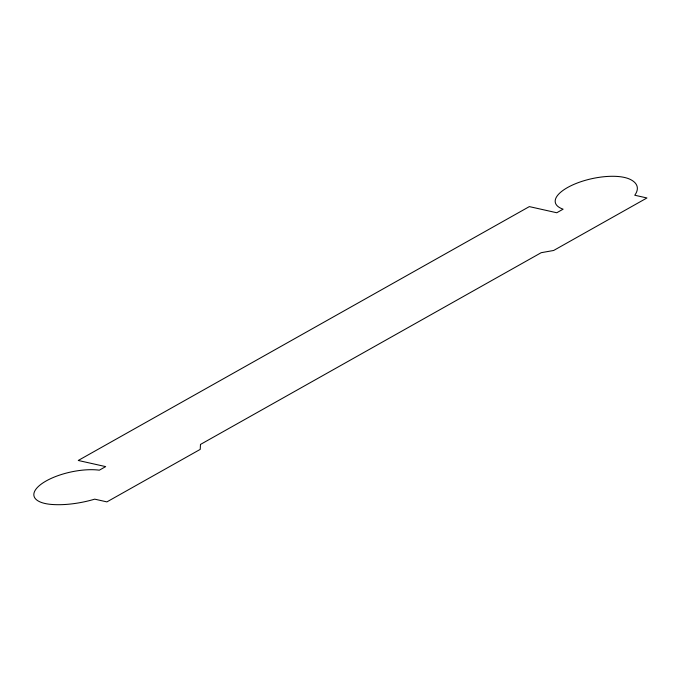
<?xml version="1.0" encoding="UTF-8"?>
<svg xmlns="http://www.w3.org/2000/svg" width="681" height="681" viewBox="0 0 681 681"><rect width="100%" height="100%" fill="white"/><g stroke="black" fill="none" stroke-linecap="round" stroke-linejoin="round"><path stroke-width="1.02" d="M200.478 444.438L200.223 449.383L106.908 501.888L94.719 499.156A52.846 19.97 -12.3 0 1 51.288 504.417A41.005 15.493 -12.3 0 1 41.813 483.697A41.005 15.493 -12.3 0 1 99.324 470.188L105.674 466.613L78.247 460.467L529.341 206.607L556.769 212.753L563.119 209.178A41.005 15.493 -12.3 0 1 572.704 184.926A41.005 15.493 -12.3 0 1 629.44 179.043A52.846 19.97 -12.3 0 1 634.76 195.234L646.95 197.967L553.644 250.48L541.199 252.694L200.478 444.438"/></g></svg>
